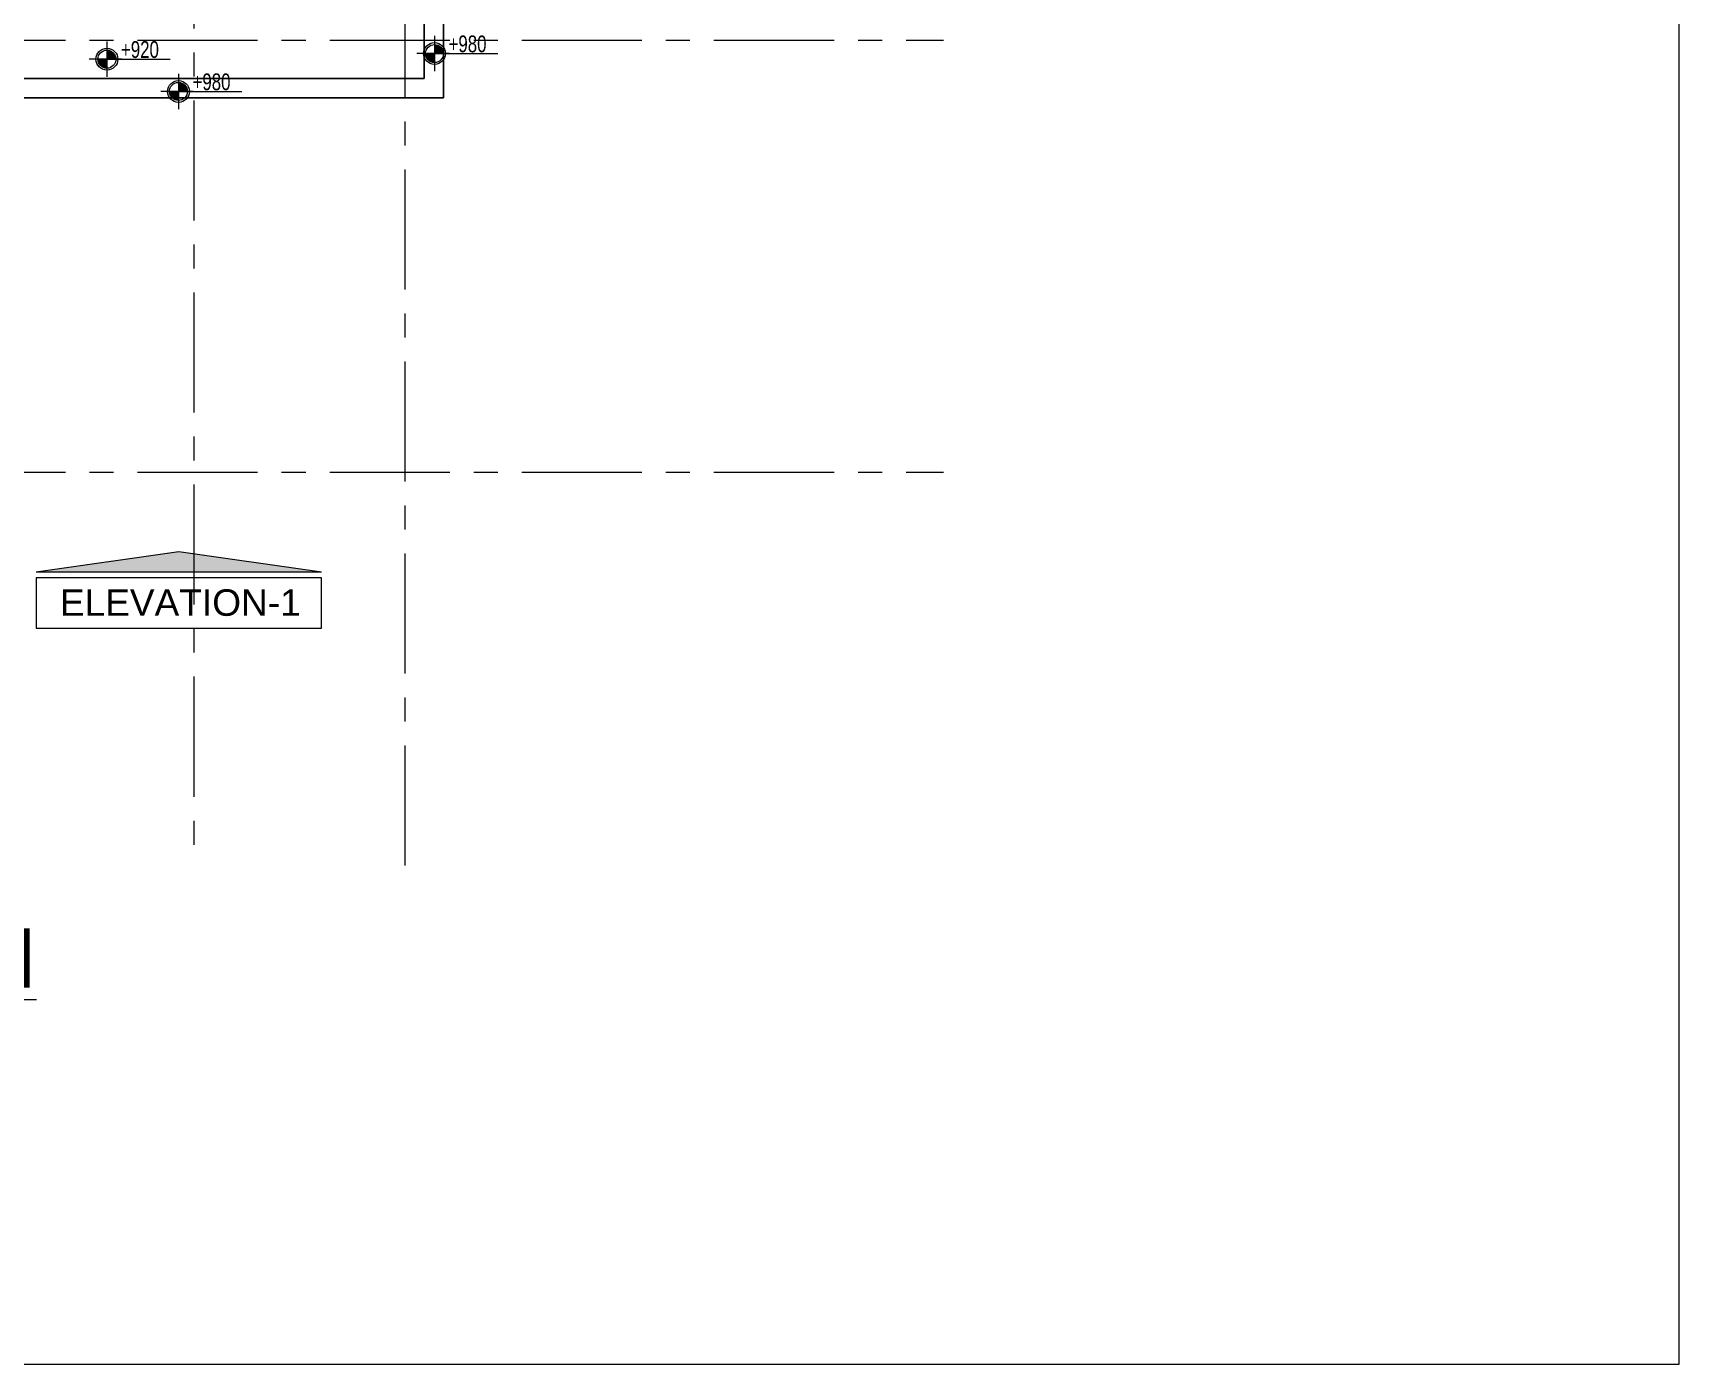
# Model space of a CAD drawing. Header units: inches. Extents: x -114 to 635, y -137 to 57.
# Drawn here: x 229.76 to 246.89, y -2.31 to 11.56 of the extents above; entities that cross this region are included whole.
import ezdxf
from ezdxf.enums import TextEntityAlignment as Align

# ---------------------------------------------------------------- set-up
doc = ezdxf.new("R2010")
doc.units = ezdxf.units.IN
doc.header["$MEASUREMENT"] = 0
for name, pattern in [('( Hidden )', [0.375, 0.25, -0.125]), ('CENTER', [2, 1.25, -0.25, 0.25, -0.25]), ('CENTERX2', [4, 2.5, -0.5, 0.5, -0.5])]:
    doc.linetypes.add(name, pattern=pattern)
doc.layers.get('0').update_dxf_attribs({"lineweight": 5})
for name, color, linetype, lineweight in [('A-ELEVATION TAG', 230, 'Continuous', 5), ('BORDER A2', 7, 'Continuous', 50), ('E-AX', 9, '( Hidden )', 0), ('LEVEL SYMBOL', 8, 'Continuous', 5), ('ROOF LINE 2', 244, 'Continuous', 25)]:
    doc.layers.add(name, color=color, linetype=linetype, lineweight=lineweight)
doc.layers.add('AXIES', color=7, linetype='CENTER', lineweight=0, true_color=0x949596)
doc.styles.add('002-F.FLOOR PLAN$0$xref plans$0$ATTRIBUTE', font='BKANT.TTF')
doc.styles.add('Arial', font='arial.ttf')

# ---------------------------------------------------------------- blocks, each defined once
blk = doc.blocks.new('002-F.FLOOR PLAN$0$xref plans$0$LVL-PL')
h = blk.add_hatch(color=256)
h.paths.add_polyline_path([(0, 0.1233333333366318), (0, 0), (0.1233333333366318, 0, 0.4142135623713494)])
h.paths.add_polyline_path([(0, 3.638e-12), (-0.1233333333366318, 0, 0.4142135623713494), (0, -0.1233333333366318)])
for p, q in [((0, 0.2423931623961835), (0, -0.2423931623961835)), ((0.1999999999970896, 0), (-0.2423931623925455, 0)), ((0, 0), (0.8647632531776706, 0))]:
    blk.add_line(p, q)
for radius in [0.1500000000046361, 0.1233333333369346]:
    blk.add_circle((0, 0), radius)
at = {"style": '002-F.FLOOR PLAN$0$xref plans$0$ATTRIBUTE', "width": 0.75, "flags": 12}
for tag, p in [('LEVEL', (0.5169967120220919, 0.1508291632280816)), ('POSITION', (0.5169967120148158, -0.1541315465772186))]:
    blk.add_attdef(tag, text='', height=0.2, dxfattribs=at).set_placement(p, align=Align.MIDDLE)
blk = doc.blocks.new('DASLASDLASLDASLASDLASLQWELQWELQWELQWELQ')
at = {"layer": 'AXIES', "linetype": 'CENTERX2', "ltscale": 0.5}
for p, q in [((44.87874684234566, -578.2063094938339), (44.87874684234566, -610.173587916886)), ((47.07852520570032, -610.173587916886), (47.07852520570043, -592.2776957824242)), ((20.29338096180066, -601.5774160759831), (52.68343698540485, -601.5774160759831)), ((20.29338096180066, -606.0770813628367), (52.68343698540485, -606.0770813628367))]:
    blk.add_line(p, q, dxfattribs=at)

msp = doc.modelspace()

# ---------------------------------------------------------------- hatches: boundary and pattern name
at = {"layer": 'A-ELEVATION TAG'}
msp.add_hatch(color=256, dxfattribs=at).paths.add_polyline_path([(231.2766192303015, 6.155525097366535), (229.7907964093838, 5.942283669879544), (232.7624420512202, 5.942283669880453)])

# ---------------------------------------------------------------- linework, layer by layer
msp.add_line((229.7907964093838, 5.942283669879544), (232.7624420512202, 5.942283669880453), dxfattribs=at)
msp.add_lwpolyline([(229.7907964093838, 5.942283669879544), (231.2766192303015, 6.155525097366535), (232.7624420512202, 5.942283669880453)], dxfattribs=at)
msp.add_lwpolyline([(229.7907964093838, 5.355869463803174), (232.7624420512202, 5.355869463804083), (232.7624420512202, 5.880096063940982), (229.7907964093838, 5.880096063940982)], close=True, dxfattribs=at)
at = {"layer": 'BORDER A2', "lineweight": 5}
msp.add_lwpolyline([(201.294018546278, -2.308414670989677), (246.8940185462782, -2.308414670989677), (246.8940185462782, 37.89158532901048), (201.294018546278, 37.89158532901037)], close=True, dxfattribs=at)
at = {"layer": 'ROOF LINE 2'}
msp.add_line((234.0320350443167, 10.87981152154316), (228.3328918235875, 10.87981152154316), dxfattribs=at)
for points in [[(234.0320350443167, 10.87981152154316), (234.0320350443167, 11.87981152154316), (233.7320350443163, 11.87981152154316)], [(233.8320350443166, 11.07981152154321), (233.8320350443166, 11.67981152154312)], [(233.8320350443166, 11.07981152154321), (228.3323403053855, 11.07981152154321)]]:
    msp.add_lwpolyline(points, dxfattribs=at)

# ---------------------------------------------------------------- block references
at = {"layer": 'E-AX'}
msp.add_blockref('DASLASDLASLDASLASDLASLQWELQWELQWELQWELQ', (186.5534724471357, 613.0572275975223), dxfattribs=at)
at = {"layer": 'LEVEL SYMBOL', "linetype": 'Continuous', "lineweight": 0}
ref = msp.add_blockref('002-F.FLOOR PLAN$0$xref plans$0$LVL-PL', (233.9379069219465, 11.34077250230939), dxfattribs=dict(at, xscale=0.7620000000000069, yscale=0.7620000000000069, zscale=0.7620000000000069))
ref.add_attrib('LEVEL', '+980', dxfattribs={"layer": '0', "lineweight": 5, "height": 0.175, "rotation": 359.9999992778307, "style": '002-F.FLOOR PLAN$0$xref plans$0$ATTRIBUTE', "width": 0.7500000000000003}).set_placement((234.281719136646, 11.44107663387103), align=Align.MIDDLE)
ref = msp.add_blockref('002-F.FLOOR PLAN$0$xref plans$0$LVL-PL', (230.5276442853549, 11.28203435947557), dxfattribs=dict(at, xscale=0.7620000000000069, yscale=0.7620000000000069, zscale=0.7620000000000069))
ref.add_attrib('LEVEL', '+920', dxfattribs={"layer": '0', "lineweight": 5, "height": 0.175, "rotation": 359.9999992778307, "style": '002-F.FLOOR PLAN$0$xref plans$0$ATTRIBUTE', "width": 0.7500000000000003}).set_placement((230.8714565000543, 11.38233849103722), align=Align.MIDDLE)
ref = msp.add_blockref('002-F.FLOOR PLAN$0$xref plans$0$LVL-PL', (231.272858402346, 10.94566278751381), dxfattribs=dict(at, xscale=0.7620000000000069, yscale=0.7620000000000069, zscale=0.7620000000000069))
ref.add_attrib('LEVEL', '+980', dxfattribs={"layer": '0', "lineweight": 5, "height": 0.175, "rotation": 359.9999992778307, "style": '002-F.FLOOR PLAN$0$xref plans$0$ATTRIBUTE', "width": 0.7500000000000003}).set_placement((231.6166706170455, 11.04596691907545), align=Align.MIDDLE)

# ---------------------------------------------------------------- texts
at = {"layer": 'A-ELEVATION TAG', "style": 'Arial'}
msp.add_text('ELEVATION-1', height=0.2761567211446908, dxfattribs=at).set_placement((231.2917129665411, 5.484715310181855, -0.2375037433503167), align=Align.CENTER)
msp.add_text('%%UTOP ROOF PLAN', height=0.6169914966223666, dxfattribs=at).set_placement((222.8042625679486, 1.612581971995496))

doc.saveas('drawing.dxf')
